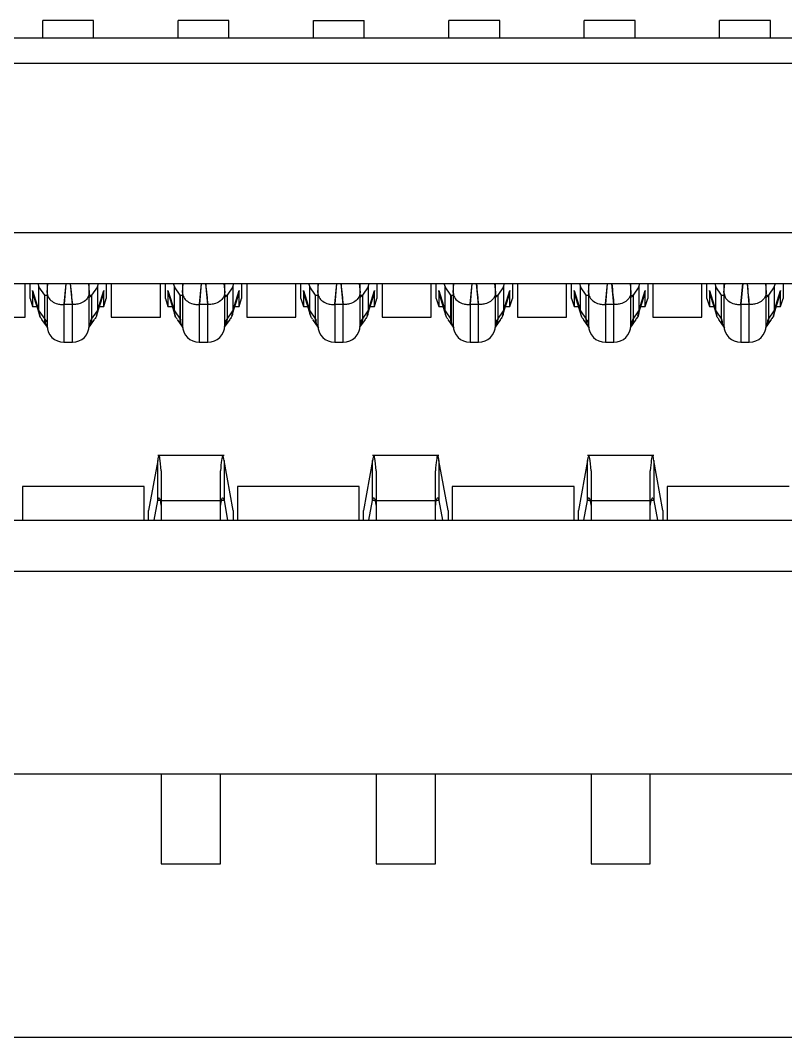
# Model space of a CAD drawing. Header units: millimetres. Extents: x -98.2 to -8.2, y 5.1 to 75.1.
# Drawn here: x -34.93 to -30.4, y 5.12 to 11.14 of the extents above; entities that cross this region are included whole.
import ezdxf

# ---------------------------------------------------------------- set-up
doc = ezdxf.new("R2010")
doc.units = ezdxf.units.MM

msp = doc.modelspace()

# ---------------------------------------------------------------- linework, layer by layer
at = {"color": 7, "linetype": 'Continuous', "lineweight": 25}
for p, q in [((-34.4945, 11.1363), (-34.7945, 11.1363)), ((-34.7945, 11.0313), (-34.7945, 11.1363)), ((-34.4945, 11.0313), (-34.4945, 11.1363)), ((-33.6945, 11.1363), (-33.9945, 11.1363)), ((-33.9945, 11.0313), (-33.9945, 11.1363)), ((-33.6945, 11.0313), (-33.6945, 11.1363)), ((-33.1945, 11.1363), (-32.8945, 11.1363)), ((-33.1945, 11.0313), (-33.1945, 11.1363)), ((-32.8945, 11.0313), (-32.8945, 11.1363)), ((-32.0945, 11.1363), (-32.3945, 11.1363)), ((-32.3945, 11.0313), (-32.3945, 11.1363)), ((-32.0945, 11.0313), (-32.0945, 11.1363)), ((-31.2945, 11.1363), (-31.5945, 11.1363)), ((-31.5945, 11.0313), (-31.5945, 11.1363)), ((-31.2945, 11.0313), (-31.2945, 11.1363)), ((-30.4945, 11.1363), (-30.7945, 11.1363)), ((-30.7945, 11.0313), (-30.7945, 11.1363)), ((-30.4945, 11.0313), (-30.4945, 11.1363)), ((-20.1324, 11.0313), (-56.5966, 11.0313)), ((-20.2695, 10.8813), (-56.4595, 10.8813)), ((-21.2195, 9.8813), (-55.5095, 9.8813)), ((-55.2095, 9.5813), (-21.5195, 9.5813)), ((-34.8995, 9.3813), (-34.8995, 9.5813)), ((-34.8695, 9.4928), (-34.8695, 9.5813)), ((-34.8236, 9.5813), (-34.817, 9.5602)), ((-34.7695, 9.5813), (-34.7694, 9.5276)), ((-34.7694, 9.5276), (-34.7647, 9.5813)), ((-34.6583, 9.5815), (-34.669, 9.4596)), ((-34.669, 9.4596), (-34.6569, 9.5815)), ((-34.6197, 9.4568), (-34.6307, 9.5815)), ((-34.5243, 9.5813), (-34.5196, 9.5276)), ((-34.5196, 9.5276), (-34.5195, 9.5813)), ((-34.472, 9.5602), (-34.4654, 9.5813)), ((-34.4195, 9.5813), (-34.4195, 9.4928)), ((-34.3895, 9.5813), (-34.3895, 9.3813)), ((-34.0995, 9.3813), (-34.0995, 9.5813)), ((-34.0695, 9.4928), (-34.0695, 9.5813)), ((-34.0236, 9.5813), (-34.017, 9.5602)), ((-33.9695, 9.5813), (-33.9694, 9.5276)), ((-33.9694, 9.5276), (-33.9647, 9.5813)), ((-33.8583, 9.5815), (-33.869, 9.4596)), ((-33.869, 9.4596), (-33.8569, 9.5815)), ((-33.8197, 9.4568), (-33.8307, 9.5815)), ((-33.7243, 9.5813), (-33.7196, 9.5276)), ((-33.7196, 9.5276), (-33.7195, 9.5813)), ((-33.672, 9.5602), (-33.6654, 9.5813)), ((-33.6195, 9.5813), (-33.6195, 9.4928)), ((-33.5895, 9.5813), (-33.5895, 9.3813)), ((-33.2995, 9.3813), (-33.2995, 9.5813)), ((-33.2695, 9.4928), (-33.2695, 9.5813)), ((-33.2236, 9.5813), (-33.217, 9.5602)), ((-33.1695, 9.5813), (-33.1694, 9.5276)), ((-33.1694, 9.5276), (-33.1647, 9.5813)), ((-33.0583, 9.5815), (-33.069, 9.4596)), ((-33.069, 9.4596), (-33.0569, 9.5815)), ((-33.0197, 9.4568), (-33.0307, 9.5815)), ((-32.9243, 9.5813), (-32.9196, 9.5276)), ((-32.9196, 9.5276), (-32.9195, 9.5813)), ((-32.872, 9.5602), (-32.8654, 9.5813)), ((-32.8195, 9.5813), (-32.8195, 9.4928)), ((-32.7895, 9.5813), (-32.7895, 9.3813)), ((-32.4995, 9.3813), (-32.4995, 9.5813)), ((-32.4695, 9.4928), (-32.4695, 9.5813)), ((-32.4236, 9.5813), (-32.417, 9.5602)), ((-32.3695, 9.5813), (-32.3694, 9.5276)), ((-32.3694, 9.5276), (-32.3647, 9.5813)), ((-32.2583, 9.5815), (-32.269, 9.4596)), ((-32.269, 9.4596), (-32.2569, 9.5815)), ((-32.2197, 9.4568), (-32.2307, 9.5815)), ((-32.1243, 9.5813), (-32.1196, 9.5276)), ((-32.1196, 9.5276), (-32.1195, 9.5813)), ((-32.072, 9.5602), (-32.0654, 9.5813)), ((-32.0195, 9.5813), (-32.0195, 9.4928)), ((-31.9895, 9.5813), (-31.9895, 9.3813)), ((-31.6995, 9.3813), (-31.6995, 9.5813)), ((-31.6695, 9.4928), (-31.6695, 9.5813)), ((-31.6236, 9.5813), (-31.617, 9.5602)), ((-31.5695, 9.5813), (-31.5694, 9.5276)), ((-31.5694, 9.5276), (-31.5647, 9.5813)), ((-31.4583, 9.5815), (-31.469, 9.4596)), ((-31.469, 9.4596), (-31.4569, 9.5815)), ((-31.4197, 9.4568), (-31.4307, 9.5815)), ((-31.3243, 9.5813), (-31.3196, 9.5276)), ((-31.3196, 9.5276), (-31.3195, 9.5813)), ((-31.272, 9.5602), (-31.2654, 9.5813)), ((-31.2195, 9.5813), (-31.2195, 9.4928)), ((-31.1895, 9.5813), (-31.1895, 9.3813)), ((-30.8995, 9.3813), (-30.8995, 9.5813)), ((-30.8695, 9.4928), (-30.8695, 9.5813)), ((-30.8236, 9.5813), (-30.817, 9.5602)), ((-30.7695, 9.5813), (-30.7694, 9.5276)), ((-30.7694, 9.5276), (-30.7647, 9.5813)), ((-30.6583, 9.5815), (-30.669, 9.4596)), ((-30.669, 9.4596), (-30.6569, 9.5815)), ((-30.6197, 9.4568), (-30.6307, 9.5815)), ((-30.5243, 9.5813), (-30.5196, 9.5276)), ((-30.5196, 9.5276), (-30.5195, 9.5813)), ((-30.472, 9.5602), (-30.4654, 9.5813)), ((-30.4195, 9.5813), (-30.4195, 9.4928)), ((-34.8545, 9.5391), (-34.817, 9.4189)), ((-34.8545, 9.5391), (-34.8545, 9.4449)), ((-34.8491, 9.5129), (-34.8545, 9.5391)), ((-34.8505, 9.5126), (-34.8119, 9.3891)), ((-34.7832, 9.5123), (-34.817, 9.5602)), ((-34.817, 9.4189), (-34.817, 9.5602)), ((-34.7832, 9.371), (-34.7832, 9.5123)), ((-34.7832, 9.5123), (-34.7695, 9.5123)), ((-34.7695, 9.5276), (-34.7695, 9.3332)), ((-34.5195, 9.3332), (-34.5195, 9.5276)), ((-34.5195, 9.5123), (-34.5058, 9.5123)), ((-34.472, 9.5602), (-34.5058, 9.5123)), ((-34.5058, 9.5123), (-34.5058, 9.371)), ((-34.4771, 9.3891), (-34.4385, 9.5126)), ((-34.472, 9.5602), (-34.472, 9.4189)), ((-34.472, 9.4189), (-34.4345, 9.5391)), ((-34.4345, 9.5391), (-34.4399, 9.5129)), ((-34.4345, 9.4449), (-34.4345, 9.5391)), ((-34.0545, 9.5391), (-34.017, 9.4189)), ((-34.0545, 9.5391), (-34.0545, 9.4449)), ((-34.0491, 9.5129), (-34.0545, 9.5391)), ((-34.0505, 9.5126), (-34.0119, 9.3891)), ((-33.9832, 9.5123), (-34.017, 9.5602)), ((-34.017, 9.4189), (-34.017, 9.5602)), ((-33.9832, 9.371), (-33.9832, 9.5123)), ((-33.9832, 9.5123), (-33.9695, 9.5123)), ((-33.9819, 9.5116), (-33.9818, 9.369)), ((-33.9695, 9.5276), (-33.9695, 9.3332)), ((-33.7195, 9.3332), (-33.7195, 9.5276)), ((-33.7195, 9.5123), (-33.7058, 9.5123)), ((-33.672, 9.5602), (-33.7058, 9.5123)), ((-33.7058, 9.5123), (-33.7058, 9.371)), ((-33.6771, 9.3891), (-33.6385, 9.5126)), ((-33.672, 9.5602), (-33.672, 9.4189)), ((-33.672, 9.4189), (-33.6345, 9.5391)), ((-33.6345, 9.5391), (-33.6399, 9.5129)), ((-33.6345, 9.4449), (-33.6345, 9.5391)), ((-33.2545, 9.5391), (-33.217, 9.4189)), ((-33.2545, 9.5391), (-33.2545, 9.4449)), ((-33.2491, 9.5129), (-33.2545, 9.5391)), ((-33.2505, 9.5126), (-33.2119, 9.3891)), ((-33.1832, 9.5123), (-33.217, 9.5602)), ((-33.217, 9.4189), (-33.217, 9.5602)), ((-33.1832, 9.371), (-33.1832, 9.5123)), ((-33.1832, 9.5123), (-33.1695, 9.5123)), ((-33.1695, 9.5276), (-33.1695, 9.3332)), ((-32.9195, 9.3332), (-32.9195, 9.5276)), ((-32.9195, 9.5123), (-32.9058, 9.5123)), ((-32.872, 9.5602), (-32.9058, 9.5123)), ((-32.9058, 9.5123), (-32.9058, 9.371)), ((-32.8771, 9.3891), (-32.8385, 9.5126)), ((-32.872, 9.5602), (-32.872, 9.4189)), ((-32.872, 9.4189), (-32.8345, 9.5391)), ((-32.8345, 9.5391), (-32.8399, 9.5129)), ((-32.8345, 9.4449), (-32.8345, 9.5391)), ((-32.4545, 9.5391), (-32.417, 9.4189)), ((-32.4545, 9.5391), (-32.4545, 9.4449)), ((-32.4491, 9.5129), (-32.4545, 9.5391)), ((-32.4505, 9.5126), (-32.4119, 9.3891)), ((-32.417, 9.4189), (-32.417, 9.5602)), ((-32.3832, 9.5123), (-32.417, 9.5602)), ((-32.3832, 9.5123), (-32.3695, 9.5123)), ((-32.3832, 9.371), (-32.3832, 9.512)), ((-32.3803, 9.5099), (-32.3805, 9.3672)), ((-32.3695, 9.5276), (-32.3695, 9.3332)), ((-32.1195, 9.3332), (-32.1195, 9.5276)), ((-32.1195, 9.5123), (-32.1058, 9.5123)), ((-32.072, 9.5602), (-32.1058, 9.5123)), ((-32.1058, 9.5123), (-32.1058, 9.371)), ((-32.0771, 9.3891), (-32.0385, 9.5126)), ((-32.072, 9.5602), (-32.072, 9.4189)), ((-32.072, 9.4189), (-32.0345, 9.5391)), ((-32.0345, 9.5391), (-32.0399, 9.5129)), ((-32.0345, 9.4449), (-32.0345, 9.5391)), ((-31.6545, 9.5391), (-31.617, 9.4189)), ((-31.6545, 9.5391), (-31.6545, 9.4449)), ((-31.6491, 9.5129), (-31.6545, 9.5391)), ((-31.6505, 9.5126), (-31.6119, 9.3891)), ((-31.5832, 9.5123), (-31.617, 9.5602)), ((-31.617, 9.4189), (-31.617, 9.5602)), ((-31.5832, 9.371), (-31.5832, 9.5123)), ((-31.5832, 9.5123), (-31.5695, 9.5123)), ((-31.5695, 9.5276), (-31.5695, 9.3332)), ((-31.3195, 9.3332), (-31.3195, 9.5276)), ((-31.3195, 9.5123), (-31.3058, 9.5123)), ((-31.272, 9.5602), (-31.3058, 9.5123)), ((-31.3058, 9.5123), (-31.3058, 9.371)), ((-31.2771, 9.3891), (-31.2385, 9.5126)), ((-31.272, 9.5602), (-31.272, 9.4189)), ((-31.272, 9.4189), (-31.2345, 9.5391)), ((-31.2345, 9.5391), (-31.2399, 9.5129)), ((-31.2345, 9.4449), (-31.2345, 9.5391)), ((-30.8545, 9.5391), (-30.817, 9.4189)), ((-30.8545, 9.5391), (-30.8545, 9.4449)), ((-30.8491, 9.5129), (-30.8545, 9.5391)), ((-30.8505, 9.5126), (-30.8119, 9.3891)), ((-30.7832, 9.5123), (-30.817, 9.5602)), ((-30.817, 9.4189), (-30.817, 9.5602)), ((-30.7832, 9.371), (-30.7832, 9.5123)), ((-30.7832, 9.5123), (-30.7695, 9.5123)), ((-30.7695, 9.5276), (-30.7695, 9.3332)), ((-30.5195, 9.3332), (-30.5195, 9.5276)), ((-30.5195, 9.5123), (-30.5058, 9.5123)), ((-30.472, 9.5602), (-30.5058, 9.5123)), ((-30.5058, 9.5123), (-30.5058, 9.371)), ((-30.4771, 9.3891), (-30.4385, 9.5126)), ((-30.472, 9.5602), (-30.472, 9.4189)), ((-30.472, 9.4189), (-30.4345, 9.5391)), ((-30.4345, 9.5391), (-30.4399, 9.5129)), ((-30.4345, 9.4449), (-30.4345, 9.5391)), ((-34.8695, 9.4928), (-34.8545, 9.4449)), ((-34.8545, 9.4449), (-34.8293, 9.4449)), ((-34.6695, 9.4562), (-34.669, 9.4596)), ((-34.6196, 9.4568), (-34.6695, 9.4562)), ((-34.6695, 9.4562), (-34.6695, 9.2332)), ((-34.6195, 9.2332), (-34.6195, 9.4568)), ((-34.4597, 9.4449), (-34.4345, 9.4449)), ((-34.4345, 9.4449), (-34.4195, 9.4928)), ((-34.0695, 9.4928), (-34.0545, 9.4449)), ((-34.0545, 9.4449), (-34.0293, 9.4449)), ((-33.9832, 9.4449), (-33.9818, 9.4449)), ((-33.8695, 9.4562), (-33.869, 9.4596)), ((-33.8196, 9.4568), (-33.8695, 9.4562)), ((-33.8695, 9.4562), (-33.8695, 9.2332)), ((-33.8195, 9.2332), (-33.8195, 9.4568)), ((-33.6597, 9.4449), (-33.6345, 9.4449)), ((-33.6345, 9.4449), (-33.6195, 9.4928)), ((-33.2695, 9.4928), (-33.2545, 9.4449)), ((-33.2545, 9.4449), (-33.2293, 9.4449)), ((-33.0695, 9.4562), (-33.069, 9.4596)), ((-33.0196, 9.4568), (-33.0695, 9.4562)), ((-33.0695, 9.4562), (-33.0695, 9.2332)), ((-33.0195, 9.2332), (-33.0195, 9.4568)), ((-32.8597, 9.4449), (-32.8345, 9.4449)), ((-32.8345, 9.4449), (-32.8195, 9.4928)), ((-32.4695, 9.4928), (-32.4545, 9.4449)), ((-32.4545, 9.4449), (-32.4293, 9.4449)), ((-32.3832, 9.4449), (-32.3804, 9.4449)), ((-32.2695, 9.4562), (-32.269, 9.4596)), ((-32.2196, 9.4568), (-32.2695, 9.4562)), ((-32.2695, 9.4562), (-32.2695, 9.2332)), ((-32.2195, 9.2332), (-32.2195, 9.4568)), ((-32.0597, 9.4449), (-32.0345, 9.4449)), ((-32.0345, 9.4449), (-32.0195, 9.4928)), ((-31.6695, 9.4928), (-31.6545, 9.4449)), ((-31.6545, 9.4449), (-31.6293, 9.4449)), ((-31.4695, 9.4562), (-31.469, 9.4596)), ((-31.4196, 9.4568), (-31.4695, 9.4562)), ((-31.4695, 9.4562), (-31.4695, 9.2332)), ((-31.4195, 9.2332), (-31.4195, 9.4568)), ((-31.2597, 9.4449), (-31.2345, 9.4449)), ((-31.2345, 9.4449), (-31.2195, 9.4928)), ((-30.8695, 9.4928), (-30.8545, 9.4449)), ((-30.8545, 9.4449), (-30.8293, 9.4449)), ((-30.6695, 9.4562), (-30.669, 9.4596)), ((-30.6196, 9.4568), (-30.6695, 9.4562)), ((-30.6695, 9.4562), (-30.6695, 9.2332)), ((-30.6195, 9.2332), (-30.6195, 9.4568)), ((-30.4597, 9.4449), (-30.4345, 9.4449)), ((-30.4345, 9.4449), (-30.4195, 9.4928)), ((-35.1895, 9.3813), (-34.8995, 9.3813)), ((-34.817, 9.4189), (-34.7832, 9.371)), ((-34.5058, 9.371), (-34.472, 9.4189)), ((-34.3895, 9.3813), (-34.0995, 9.3813)), ((-34.017, 9.4189), (-33.9832, 9.371)), ((-33.7058, 9.371), (-33.672, 9.4189)), ((-33.5895, 9.3813), (-33.2995, 9.3813)), ((-33.217, 9.4189), (-33.1832, 9.371)), ((-32.9058, 9.371), (-32.872, 9.4189)), ((-32.7895, 9.3813), (-32.4995, 9.3813)), ((-32.417, 9.4189), (-32.3832, 9.371)), ((-32.1058, 9.371), (-32.072, 9.4189)), ((-31.9895, 9.3813), (-31.6995, 9.3813)), ((-31.617, 9.4189), (-31.5832, 9.371)), ((-31.3058, 9.371), (-31.272, 9.4189)), ((-31.1895, 9.3813), (-30.8995, 9.3813)), ((-30.817, 9.4189), (-30.7832, 9.371)), ((-30.5058, 9.371), (-30.472, 9.4189)), ((-34.8011, 9.3686), (-34.769, 9.3232)), ((-34.7832, 9.371), (-34.7788, 9.3647)), ((-34.7786, 9.3647), (-34.7695, 9.3524)), ((-34.77, 9.3248), (-34.769, 9.3232)), ((-34.52, 9.3232), (-34.4879, 9.3686)), ((-34.52, 9.3232), (-34.519, 9.3248)), ((-34.0011, 9.3686), (-33.969, 9.3232)), ((-33.9832, 9.371), (-33.9788, 9.3647)), ((-33.97, 9.3248), (-33.969, 9.3232)), ((-33.72, 9.3232), (-33.6879, 9.3686)), ((-33.72, 9.3232), (-33.719, 9.3248)), ((-33.2011, 9.3686), (-33.169, 9.3232)), ((-33.17, 9.3248), (-33.169, 9.3232)), ((-32.92, 9.3232), (-32.8879, 9.3686)), ((-32.92, 9.3232), (-32.919, 9.3248)), ((-32.4011, 9.3686), (-32.369, 9.3232)), ((-32.3788, 9.3647), (-32.3832, 9.371)), ((-32.37, 9.3248), (-32.369, 9.3232)), ((-32.12, 9.3232), (-32.0879, 9.3686)), ((-32.12, 9.3232), (-32.119, 9.3248)), ((-32.1195, 9.3524), (-32.1102, 9.3647)), ((-31.6011, 9.3686), (-31.569, 9.3232)), ((-31.5788, 9.3647), (-31.5832, 9.371)), ((-31.5788, 9.3647), (-31.5695, 9.3524)), ((-31.57, 9.3248), (-31.569, 9.3232)), ((-31.32, 9.3232), (-31.2879, 9.3686)), ((-31.32, 9.3232), (-31.319, 9.3248)), ((-30.8011, 9.3686), (-30.769, 9.3232)), ((-30.7788, 9.3647), (-30.7832, 9.371)), ((-30.77, 9.3248), (-30.769, 9.3232)), ((-30.52, 9.3232), (-30.4879, 9.3686)), ((-30.52, 9.3232), (-30.519, 9.3248)), ((-34.6695, 9.2332), (-34.6195, 9.2332)), ((-33.8695, 9.2332), (-33.8195, 9.2332)), ((-33.0695, 9.2332), (-33.0195, 9.2332)), ((-32.2695, 9.2332), (-32.2195, 9.2332)), ((-31.4695, 9.2332), (-31.4195, 9.2332)), ((-30.6695, 9.2332), (-30.6195, 9.2332)), ((-33.7235, 8.5647), (-34.1155, 8.5647)), ((-32.4535, 8.5647), (-32.8455, 8.5647)), ((-31.1835, 8.5647), (-31.5755, 8.5647)), ((-34.1155, 8.5346), (-34.1695, 8.239)), ((-34.1155, 8.2978), (-34.1155, 8.5346)), ((-33.7235, 8.5346), (-33.7235, 8.2978)), ((-33.6695, 8.239), (-33.7235, 8.5346)), ((-32.8455, 8.5346), (-32.8995, 8.239)), ((-32.8455, 8.2978), (-32.8455, 8.5346)), ((-32.4535, 8.5346), (-32.4535, 8.2978)), ((-32.3995, 8.239), (-32.4535, 8.5346)), ((-31.5755, 8.5346), (-31.6295, 8.239)), ((-31.5755, 8.2978), (-31.5755, 8.5346)), ((-31.1835, 8.5346), (-31.1835, 8.2978)), ((-31.1295, 8.239), (-31.1835, 8.5346)), ((-34.0945, 8.4734), (-34.0945, 8.1813)), ((-33.7445, 8.1813), (-33.7445, 8.4734)), ((-32.8245, 8.4734), (-32.8245, 8.1813)), ((-32.4745, 8.1813), (-32.4745, 8.4734)), ((-31.5545, 8.4734), (-31.5545, 8.1813)), ((-31.2045, 8.1813), (-31.2045, 8.4734)), ((-34.1945, 8.3813), (-34.9145, 8.3813)), ((-34.9145, 8.3813), (-34.9145, 8.1813)), ((-34.1945, 8.1813), (-34.1945, 8.3813)), ((-32.9245, 8.3813), (-33.6445, 8.3813)), ((-33.6445, 8.3813), (-33.6445, 8.1813)), ((-32.9245, 8.1813), (-32.9245, 8.3813)), ((-31.6545, 8.3813), (-32.3745, 8.3813)), ((-32.3745, 8.3813), (-32.3745, 8.1813)), ((-31.6545, 8.1813), (-31.6545, 8.3813)), ((-30.3845, 8.3813), (-31.1045, 8.3813)), ((-31.1045, 8.3813), (-31.1045, 8.1813)), ((-34.1695, 8.1813), (-34.1695, 8.239)), ((-34.1368, 8.1813), (-34.1155, 8.2978)), ((-34.1005, 8.2978), (-34.1155, 8.2978)), ((-33.7445, 8.2957), (-34.0945, 8.2957)), ((-33.7235, 8.2978), (-33.7382, 8.2978)), ((-33.7235, 8.2978), (-33.7022, 8.1813)), ((-33.6695, 8.239), (-33.6695, 8.1813)), ((-32.8995, 8.1813), (-32.8995, 8.239)), ((-32.8668, 8.1813), (-32.8455, 8.2978)), ((-32.8305, 8.2978), (-32.8455, 8.2978)), ((-32.4745, 8.2957), (-32.8245, 8.2957)), ((-32.4535, 8.2978), (-32.4682, 8.2978)), ((-32.4535, 8.2978), (-32.4322, 8.1813)), ((-32.3995, 8.239), (-32.3995, 8.1813)), ((-31.6295, 8.1813), (-31.6295, 8.239)), ((-31.5968, 8.1813), (-31.5755, 8.2978)), ((-31.5605, 8.2978), (-31.5755, 8.2978)), ((-31.2045, 8.2957), (-31.5545, 8.2957)), ((-31.1835, 8.2978), (-31.1982, 8.2978)), ((-31.1835, 8.2978), (-31.1622, 8.1813)), ((-31.1295, 8.239), (-31.1295, 8.1813)), ((-40.9645, 8.1813), (-21.5195, 8.1813)), ((-40.6645, 7.8813), (-21.2195, 7.8813)), ((-20.2695, 6.6813), (-40.6645, 6.6813)), ((-34.0945, 6.6813), (-34.0945, 6.1513)), ((-33.7445, 6.1513), (-33.7445, 6.6813)), ((-32.8245, 6.6813), (-32.8245, 6.1513)), ((-32.4745, 6.1513), (-32.4745, 6.6813)), ((-31.5545, 6.6813), (-31.5545, 6.1513)), ((-31.2045, 6.1513), (-31.2045, 6.6813)), ((-34.0945, 6.1513), (-33.7445, 6.1513)), ((-32.8245, 6.1513), (-32.4745, 6.1513)), ((-31.5545, 6.1513), (-31.2045, 6.1513)), ((-11.1689, 5.1232), (-95.1689, 5.1232))]:
    msp.add_line(p, q, dxfattribs=at)
at = {"color": 7, "linetype": 'Continuous', "lineweight": 25, "flags": 128}
msp.add_lwpolyline([(-32.3804, 9.509), (-32.3815, 9.5103), (-32.3823, 9.5113), (-32.3827, 9.5118), (-32.3832, 9.5121), (-32.3833, 9.5121), (-32.3833, 9.5122), (-32.3833, 9.5123), (-32.3832, 9.5123), (-32.3832, 9.5123)], dxfattribs=at)
at = {"color": 7, "linetype": 'Continuous', "lineweight": 25}
for centre, radius, start, end in [((-34.5997, 9.5881), 0.1206, 311.67098, 321.08461), ((-33.7997, 9.5881), 0.1206, 311.67107, 321.08446), ((-32.9997, 9.5881), 0.1206, 311.6701, 321.08558), ((-32.201, 9.5894), 0.1225, 311.74175, 321.01364), ((-31.3998, 9.5882), 0.1208, 311.67603, 321.07951), ((-30.5997, 9.588), 0.1206, 311.66843, 321.08716), ((-34.6695, 9.3332), 0.1, 180, 270), ((-34.6195, 9.3332), 0.1, 270, 0), ((-34.5971, 9.3638), 0.0869, 332.64538, 0.61101), ((-33.8695, 9.3332), 0.1, 180, 270), ((-33.8195, 9.3332), 0.1, 270, 0), ((-33.7971, 9.3638), 0.0869, 332.64538, 0.61102), ((-33.0695, 9.3332), 0.1, 180, 270), ((-33.0195, 9.3332), 0.1, 270, 0), ((-32.9971, 9.3638), 0.0869, 332.64541, 0.61091), ((-32.2695, 9.3332), 0.1, 180, 270), ((-32.2195, 9.3332), 0.1, 270, 0), ((-32.1971, 9.3638), 0.0869, 332.64494, 0.61222), ((-31.4695, 9.3332), 0.1, 180, 270), ((-31.4195, 9.3332), 0.1, 270, 0), ((-31.3971, 9.3638), 0.0869, 332.64503, 0.61232), ((-30.6695, 9.3332), 0.1, 180, 270), ((-30.6195, 9.3332), 0.1, 270, 0), ((-30.5971, 9.3638), 0.0869, 332.64546, 0.6107)]:
    msp.add_arc(centre, radius, start, end, dxfattribs=at)
for points, knots in [([(-34.6318, 9.5815), (-34.6297, 9.5582), (-34.626, 9.5166), (-34.6216, 9.4751), (-34.6196, 9.4568)], [0, 0, 0, 0, 0.559892, 1, 1, 1, 1]), ([(-33.8318, 9.5815), (-33.8297, 9.5582), (-33.826, 9.5166), (-33.8216, 9.4751), (-33.8196, 9.4568)], [0, 0, 0, 0, 0.559892, 1, 1, 1, 1]), ([(-33.0318, 9.5815), (-33.0297, 9.5582), (-33.026, 9.5166), (-33.0216, 9.4751), (-33.0196, 9.4568)], [0, 0, 0, 0, 0.559892, 1, 1, 1, 1]), ([(-32.2318, 9.5815), (-32.2297, 9.5582), (-32.226, 9.5166), (-32.2216, 9.4751), (-32.2196, 9.4568)], [0, 0, 0, 0, 0.559892, 1, 1, 1, 1]), ([(-31.4318, 9.5815), (-31.4297, 9.5582), (-31.426, 9.5166), (-31.4216, 9.4751), (-31.4196, 9.4568)], [0, 0, 0, 0, 0.559892, 1, 1, 1, 1]), ([(-30.6318, 9.5815), (-30.6297, 9.5582), (-30.626, 9.5166), (-30.6216, 9.4751), (-30.6196, 9.4568)], [0, 0, 0, 0, 0.559892, 1, 1, 1, 1]), ([(-34.7694, 9.5276), (-34.7679, 9.5181), (-34.7649, 9.4991), (-34.7416, 9.4738), (-34.7122, 9.4608), (-34.6869, 9.4567), (-34.674, 9.4564), (-34.6695, 9.4562)], [0, 0, 0, 0, 0.25222, 0.502966, 0.752528, 0.912568, 1, 1, 1, 1]), ([(-34.5195, 9.5276), (-34.5198, 9.5236), (-34.5205, 9.514), (-34.5282, 9.4951), (-34.5476, 9.4736), (-34.5774, 9.4604), (-34.601, 9.4573), (-34.6137, 9.4569), (-34.618, 9.4568), (-34.6196, 9.4568)], [0, 0, 0, 0, 0.108391, 0.256394, 0.506938, 0.754691, 0.918407, 0.969509, 1, 1, 1, 1]), ([(-33.9694, 9.5276), (-33.9679, 9.5181), (-33.9649, 9.4991), (-33.9416, 9.4738), (-33.9122, 9.4608), (-33.8869, 9.4567), (-33.874, 9.4564), (-33.8695, 9.4562)], [0, 0, 0, 0, 0.25222, 0.502966, 0.752528, 0.912568, 1, 1, 1, 1]), ([(-33.7195, 9.5276), (-33.7198, 9.5236), (-33.7205, 9.514), (-33.7282, 9.4951), (-33.7476, 9.4736), (-33.7774, 9.4604), (-33.801, 9.4573), (-33.8137, 9.4569), (-33.818, 9.4568), (-33.8196, 9.4568)], [0, 0, 0, 0, 0.108391, 0.256394, 0.506938, 0.754691, 0.918407, 0.969509, 1, 1, 1, 1]), ([(-33.1694, 9.5276), (-33.1679, 9.5181), (-33.1649, 9.4991), (-33.1416, 9.4738), (-33.1122, 9.4608), (-33.0869, 9.4567), (-33.074, 9.4564), (-33.0695, 9.4562)], [0, 0, 0, 0, 0.25222, 0.502966, 0.752528, 0.912568, 1, 1, 1, 1]), ([(-32.9195, 9.5276), (-32.9198, 9.5236), (-32.9205, 9.514), (-32.9282, 9.4951), (-32.9476, 9.4736), (-32.9774, 9.4604), (-33.001, 9.4573), (-33.0137, 9.4569), (-33.018, 9.4568), (-33.0196, 9.4568)], [0, 0, 0, 0, 0.108391, 0.256394, 0.506938, 0.754691, 0.918407, 0.969509, 1, 1, 1, 1]), ([(-32.3694, 9.5276), (-32.3679, 9.5181), (-32.3649, 9.4991), (-32.3416, 9.4738), (-32.3122, 9.4608), (-32.2869, 9.4567), (-32.274, 9.4564), (-32.2695, 9.4562)], [0, 0, 0, 0, 0.2522202, 0.5029664, 0.7525284, 0.9125685, 1, 1, 1, 1]), ([(-32.1195, 9.5276), (-32.1198, 9.5236), (-32.1205, 9.514), (-32.1282, 9.4951), (-32.1476, 9.4736), (-32.1774, 9.4604), (-32.201, 9.4573), (-32.2137, 9.4569), (-32.218, 9.4568), (-32.2196, 9.4568)], [0, 0, 0, 0, 0.108391, 0.256394, 0.506938, 0.754691, 0.918407, 0.969509, 1, 1, 1, 1]), ([(-31.5694, 9.5276), (-31.5679, 9.5181), (-31.5649, 9.4991), (-31.5416, 9.4738), (-31.5122, 9.4608), (-31.4869, 9.4567), (-31.474, 9.4564), (-31.4695, 9.4562)], [0, 0, 0, 0, 0.25222, 0.502966, 0.752528, 0.912568, 1, 1, 1, 1]), ([(-31.3195, 9.5276), (-31.3198, 9.5236), (-31.3205, 9.514), (-31.3282, 9.4951), (-31.3476, 9.4736), (-31.3774, 9.4604), (-31.401, 9.4573), (-31.4137, 9.4569), (-31.418, 9.4568), (-31.4196, 9.4568)], [0, 0, 0, 0, 0.108391, 0.256394, 0.506938, 0.754691, 0.918407, 0.969509, 1, 1, 1, 1]), ([(-30.7694, 9.5276), (-30.7679, 9.5181), (-30.7649, 9.4991), (-30.7416, 9.4738), (-30.7122, 9.4608), (-30.6869, 9.4567), (-30.674, 9.4564), (-30.6695, 9.4562)], [0, 0, 0, 0, 0.2522202, 0.5029664, 0.7525284, 0.9125685, 1, 1, 1, 1]), ([(-30.5195, 9.5276), (-30.5198, 9.5236), (-30.5205, 9.514), (-30.5282, 9.4951), (-30.5476, 9.4736), (-30.5774, 9.4604), (-30.601, 9.4573), (-30.6137, 9.4569), (-30.618, 9.4568), (-30.6196, 9.4568)], [0, 0, 0, 0, 0.108391, 0.256394, 0.506938, 0.754691, 0.918407, 0.969509, 1, 1, 1, 1]), ([(-34.8, 9.3693), (-34.8042, 9.3752), (-34.8147, 9.3897), (-34.8162, 9.408), (-34.817, 9.4189)], [0, 0, 0, 0, 0.399593, 1, 1, 1, 1]), ([(-34.472, 9.4189), (-34.473, 9.4047), (-34.4742, 9.386), (-34.4866, 9.373), (-34.4895, 9.3699)], [0, 0, 0, 0, 0.765427, 1, 1, 1, 1]), ([(-34, 9.3693), (-34.0042, 9.3752), (-34.0147, 9.3897), (-34.0162, 9.408), (-34.017, 9.4189)], [0, 0, 0, 0, 0.399593, 1, 1, 1, 1]), ([(-33.672, 9.4189), (-33.673, 9.4047), (-33.6742, 9.386), (-33.6866, 9.373), (-33.6895, 9.3699)], [0, 0, 0, 0, 0.765427, 1, 1, 1, 1]), ([(-33.2, 9.3693), (-33.2042, 9.3752), (-33.2147, 9.3897), (-33.2162, 9.408), (-33.217, 9.4189)], [0, 0, 0, 0, 0.399593, 1, 1, 1, 1]), ([(-32.872, 9.4189), (-32.873, 9.4047), (-32.8742, 9.386), (-32.8866, 9.373), (-32.8895, 9.3699)], [0, 0, 0, 0, 0.7654267, 1, 1, 1, 1]), ([(-32.4, 9.3693), (-32.4042, 9.3752), (-32.4147, 9.3897), (-32.4162, 9.408), (-32.417, 9.4189)], [0, 0, 0, 0, 0.399593, 1, 1, 1, 1]), ([(-32.072, 9.4189), (-32.073, 9.4047), (-32.0742, 9.386), (-32.0866, 9.373), (-32.0895, 9.3699)], [0, 0, 0, 0, 0.765427, 1, 1, 1, 1]), ([(-31.6, 9.3693), (-31.6042, 9.3752), (-31.6147, 9.3897), (-31.6162, 9.408), (-31.617, 9.4189)], [0, 0, 0, 0, 0.399593, 1, 1, 1, 1]), ([(-31.272, 9.4189), (-31.273, 9.4047), (-31.2742, 9.386), (-31.2866, 9.373), (-31.2895, 9.3699)], [0, 0, 0, 0, 0.7654267, 1, 1, 1, 1]), ([(-30.8, 9.3693), (-30.8042, 9.3752), (-30.8147, 9.3897), (-30.8162, 9.408), (-30.817, 9.4189)], [0, 0, 0, 0, 0.399593, 1, 1, 1, 1]), ([(-30.472, 9.4189), (-30.473, 9.4047), (-30.4742, 9.386), (-30.4866, 9.373), (-30.4895, 9.3699)], [0, 0, 0, 0, 0.765427, 1, 1, 1, 1]), ([(-34.7687, 9.3255), (-34.7719, 9.3301), (-34.7813, 9.3433), (-34.7824, 9.36), (-34.7832, 9.371)], [0, 0, 0, 0, 0.343086, 1, 1, 1, 1]), ([(-34.7641, 9.3187), (-34.7668, 9.3221), (-34.7771, 9.3349), (-34.7781, 9.352), (-34.7788, 9.3647)], [0, 0, 0, 0, 0.2591614, 1, 1, 1, 1]), ([(-34.5058, 9.371), (-34.5066, 9.3567), (-34.5075, 9.3395), (-34.5184, 9.3276), (-34.5202, 9.3257)], [0, 0, 0, 0, 0.837184, 1, 1, 1, 1]), ([(-34.5058, 9.371), (-34.5067, 9.3698), (-34.5081, 9.3677), (-34.5096, 9.3656), (-34.5102, 9.3647)], [0, 0, 0, 0, 0.554796, 1, 1, 1, 1]), ([(-33.9687, 9.3255), (-33.9719, 9.3301), (-33.9813, 9.3433), (-33.9824, 9.36), (-33.9832, 9.371)], [0, 0, 0, 0, 0.343086, 1, 1, 1, 1]), ([(-33.9641, 9.3187), (-33.9668, 9.3221), (-33.9771, 9.3349), (-33.9781, 9.352), (-33.9788, 9.3647)], [0, 0, 0, 0, 0.259162, 1, 1, 1, 1]), ([(-33.7058, 9.371), (-33.7066, 9.3567), (-33.7075, 9.3395), (-33.7184, 9.3276), (-33.7202, 9.3257)], [0, 0, 0, 0, 0.837184, 1, 1, 1, 1]), ([(-33.7058, 9.371), (-33.7067, 9.3698), (-33.7081, 9.3677), (-33.7096, 9.3656), (-33.7102, 9.3647)], [0, 0, 0, 0, 0.554796, 1, 1, 1, 1]), ([(-33.1832, 9.371), (-33.183, 9.3706), (-33.1827, 9.3698), (-33.1824, 9.3697), (-33.1822, 9.3691), (-33.1821, 9.3693), (-33.1822, 9.3693), (-33.1822, 9.3694), (-33.1822, 9.3694), (-33.1822, 9.3694), (-33.1822, 9.3695), (-33.1822, 9.3695), (-33.1822, 9.3694), (-33.1817, 9.3689), (-33.1806, 9.3673), (-33.1795, 9.3657), (-33.1788, 9.3647)], [0, 0, 0, 0, 0.099003, 0.209989, 0.22077, 0.22167, 0.238274, 0.241039, 0.241589, 0.24234, 0.243355, 0.247631, 0.255274, 0.280892, 0.522291, 1, 1, 1, 1]), ([(-33.1687, 9.3255), (-33.1719, 9.3301), (-33.1813, 9.3433), (-33.1824, 9.36), (-33.1832, 9.371)], [0, 0, 0, 0, 0.343086, 1, 1, 1, 1]), ([(-33.1641, 9.3187), (-33.1668, 9.3221), (-33.1771, 9.3349), (-33.1781, 9.352), (-33.1788, 9.3647)], [0, 0, 0, 0, 0.259162, 1, 1, 1, 1]), ([(-32.9058, 9.371), (-32.9066, 9.3567), (-32.9075, 9.3395), (-32.9184, 9.3276), (-32.9202, 9.3257)], [0, 0, 0, 0, 0.837184, 1, 1, 1, 1]), ([(-32.9058, 9.371), (-32.9067, 9.3698), (-32.9081, 9.3677), (-32.9096, 9.3656), (-32.9102, 9.3647)], [0, 0, 0, 0, 0.554796, 1, 1, 1, 1]), ([(-32.3687, 9.3255), (-32.3719, 9.3301), (-32.3813, 9.3433), (-32.3824, 9.36), (-32.3832, 9.371)], [0, 0, 0, 0, 0.343086, 1, 1, 1, 1]), ([(-32.3641, 9.3187), (-32.3668, 9.3221), (-32.3771, 9.3349), (-32.3781, 9.352), (-32.3788, 9.3647)], [0, 0, 0, 0, 0.259162, 1, 1, 1, 1]), ([(-32.1058, 9.371), (-32.1066, 9.3567), (-32.1075, 9.3395), (-32.1184, 9.3276), (-32.1202, 9.3257)], [0, 0, 0, 0, 0.837184, 1, 1, 1, 1]), ([(-32.1058, 9.371), (-32.1067, 9.3698), (-32.1081, 9.3677), (-32.1096, 9.3656), (-32.1102, 9.3647)], [0, 0, 0, 0, 0.554793, 1, 1, 1, 1]), ([(-31.5687, 9.3255), (-31.5719, 9.3301), (-31.5813, 9.3433), (-31.5824, 9.36), (-31.5832, 9.371)], [0, 0, 0, 0, 0.343086, 1, 1, 1, 1]), ([(-31.5641, 9.3187), (-31.5668, 9.3221), (-31.5771, 9.3349), (-31.5781, 9.352), (-31.5788, 9.3647)], [0, 0, 0, 0, 0.259162, 1, 1, 1, 1]), ([(-31.3058, 9.371), (-31.3066, 9.3567), (-31.3075, 9.3395), (-31.3184, 9.3276), (-31.3202, 9.3257)], [0, 0, 0, 0, 0.837184, 1, 1, 1, 1]), ([(-31.3058, 9.371), (-31.3067, 9.3698), (-31.3081, 9.3677), (-31.3096, 9.3656), (-31.3102, 9.3647)], [0, 0, 0, 0, 0.554796, 1, 1, 1, 1]), ([(-30.7687, 9.3255), (-30.7719, 9.3301), (-30.7813, 9.3433), (-30.7824, 9.36), (-30.7832, 9.371)], [0, 0, 0, 0, 0.343086, 1, 1, 1, 1]), ([(-30.7641, 9.3187), (-30.7668, 9.3221), (-30.7771, 9.3349), (-30.7781, 9.352), (-30.7788, 9.3647)], [0, 0, 0, 0, 0.259162, 1, 1, 1, 1]), ([(-30.5058, 9.371), (-30.5066, 9.3567), (-30.5075, 9.3395), (-30.5184, 9.3276), (-30.5202, 9.3257)], [0, 0, 0, 0, 0.837184, 1, 1, 1, 1]), ([(-30.5058, 9.371), (-30.5067, 9.3698), (-30.5081, 9.3677), (-30.5096, 9.3656), (-30.5102, 9.3647)], [0, 0, 0, 0, 0.554796, 1, 1, 1, 1]), ([(-34.1079, 8.5647), (-34.1093, 8.5631), (-34.1119, 8.5602), (-34.1144, 8.5424), (-34.1155, 8.5346)], [0, 0, 0, 0, 0.5598329, 1, 1, 1, 1]), ([(-34.0945, 8.4734), (-34.097, 8.5025), (-34.1015, 8.5545), (-34.1059, 8.5616), (-34.1079, 8.5647)], [0, 0, 0, 0, 0.5596, 1, 1, 1, 1]), ([(-33.7311, 8.5647), (-33.7336, 8.5596), (-33.7381, 8.5505), (-33.7425, 8.497), (-33.7445, 8.4734)], [0, 0, 0, 0, 0.5596, 1, 1, 1, 1]), ([(-33.7235, 8.5346), (-33.7249, 8.5443), (-33.7274, 8.5615), (-33.73, 8.5637), (-33.7311, 8.5647)], [0, 0, 0, 0, 0.559903, 1, 1, 1, 1]), ([(-32.8379, 8.5647), (-32.8393, 8.5631), (-32.8419, 8.5602), (-32.8444, 8.5424), (-32.8455, 8.5346)], [0, 0, 0, 0, 0.559833, 1, 1, 1, 1]), ([(-32.8245, 8.4734), (-32.827, 8.5025), (-32.8315, 8.5545), (-32.8359, 8.5616), (-32.8379, 8.5647)], [0, 0, 0, 0, 0.5596, 1, 1, 1, 1]), ([(-32.4611, 8.5647), (-32.4636, 8.5596), (-32.4681, 8.5505), (-32.4725, 8.497), (-32.4745, 8.4734)], [0, 0, 0, 0, 0.5596, 1, 1, 1, 1]), ([(-32.4535, 8.5346), (-32.4549, 8.5443), (-32.4574, 8.5615), (-32.46, 8.5637), (-32.4611, 8.5647)], [0, 0, 0, 0, 0.559903, 1, 1, 1, 1]), ([(-31.5679, 8.5647), (-31.5693, 8.5631), (-31.5719, 8.5602), (-31.5744, 8.5424), (-31.5755, 8.5346)], [0, 0, 0, 0, 0.559833, 1, 1, 1, 1]), ([(-31.5545, 8.4734), (-31.557, 8.5025), (-31.5615, 8.5545), (-31.5659, 8.5616), (-31.5679, 8.5647)], [0, 0, 0, 0, 0.5596, 1, 1, 1, 1]), ([(-31.1911, 8.5647), (-31.1936, 8.5596), (-31.1981, 8.5505), (-31.2025, 8.497), (-31.2045, 8.4734)], [0, 0, 0, 0, 0.5596, 1, 1, 1, 1]), ([(-31.1835, 8.5346), (-31.1849, 8.5443), (-31.1874, 8.5615), (-31.19, 8.5637), (-31.1911, 8.5647)], [0, 0, 0, 0, 0.559903, 1, 1, 1, 1]), ([(-34.1155, 8.2978), (-34.1141, 8.3032), (-34.1116, 8.3129), (-34.109, 8.3141), (-34.1079, 8.3147)], [0, 0, 0, 0, 0.559901, 1, 1, 1, 1]), ([(-33.7445, 8.2635), (-33.742, 8.2798), (-33.7375, 8.309), (-33.7331, 8.3129), (-33.7311, 8.3147)], [0, 0, 0, 0, 0.559601, 1, 1, 1, 1]), ([(-33.7311, 8.3147), (-33.7297, 8.3138), (-33.7271, 8.3122), (-33.7246, 8.3022), (-33.7235, 8.2978)], [0, 0, 0, 0, 0.559836, 1, 1, 1, 1]), ([(-32.8455, 8.2978), (-32.8441, 8.3032), (-32.8416, 8.3129), (-32.839, 8.3141), (-32.8379, 8.3147)], [0, 0, 0, 0, 0.559901, 1, 1, 1, 1]), ([(-32.4745, 8.2635), (-32.472, 8.2798), (-32.4675, 8.309), (-32.4631, 8.3129), (-32.4611, 8.3147)], [0, 0, 0, 0, 0.559601, 1, 1, 1, 1]), ([(-32.4611, 8.3147), (-32.4597, 8.3138), (-32.4571, 8.3122), (-32.4546, 8.3022), (-32.4535, 8.2978)], [0, 0, 0, 0, 0.559836, 1, 1, 1, 1]), ([(-31.5755, 8.2978), (-31.5741, 8.3032), (-31.5716, 8.3129), (-31.569, 8.3141), (-31.5679, 8.3147)], [0, 0, 0, 0, 0.559901, 1, 1, 1, 1]), ([(-31.2045, 8.2635), (-31.202, 8.2798), (-31.1975, 8.309), (-31.1931, 8.3129), (-31.1911, 8.3147)], [0, 0, 0, 0, 0.5596014, 1, 1, 1, 1]), ([(-31.1911, 8.3147), (-31.1897, 8.3138), (-31.1871, 8.3122), (-31.1846, 8.3022), (-31.1835, 8.2978)], [0, 0, 0, 0, 0.559836, 1, 1, 1, 1])]:
    msp.add_open_spline(points, degree=3, knots=knots, dxfattribs=at)
for points in [[(-34.1079, 8.3147), (-34.1057, 8.3124), (-34.1012, 8.3079), (-34.0967, 8.2783), (-34.0945, 8.2635)], [(-32.8379, 8.3147), (-32.8357, 8.3124), (-32.8312, 8.3079), (-32.8267, 8.2783), (-32.8245, 8.2635)], [(-31.5679, 8.3147), (-31.5657, 8.3124), (-31.5612, 8.3079), (-31.5567, 8.2783), (-31.5545, 8.2635)]]:
    msp.add_open_spline(points, degree=3, dxfattribs=at)

doc.saveas('drawing.dxf')
